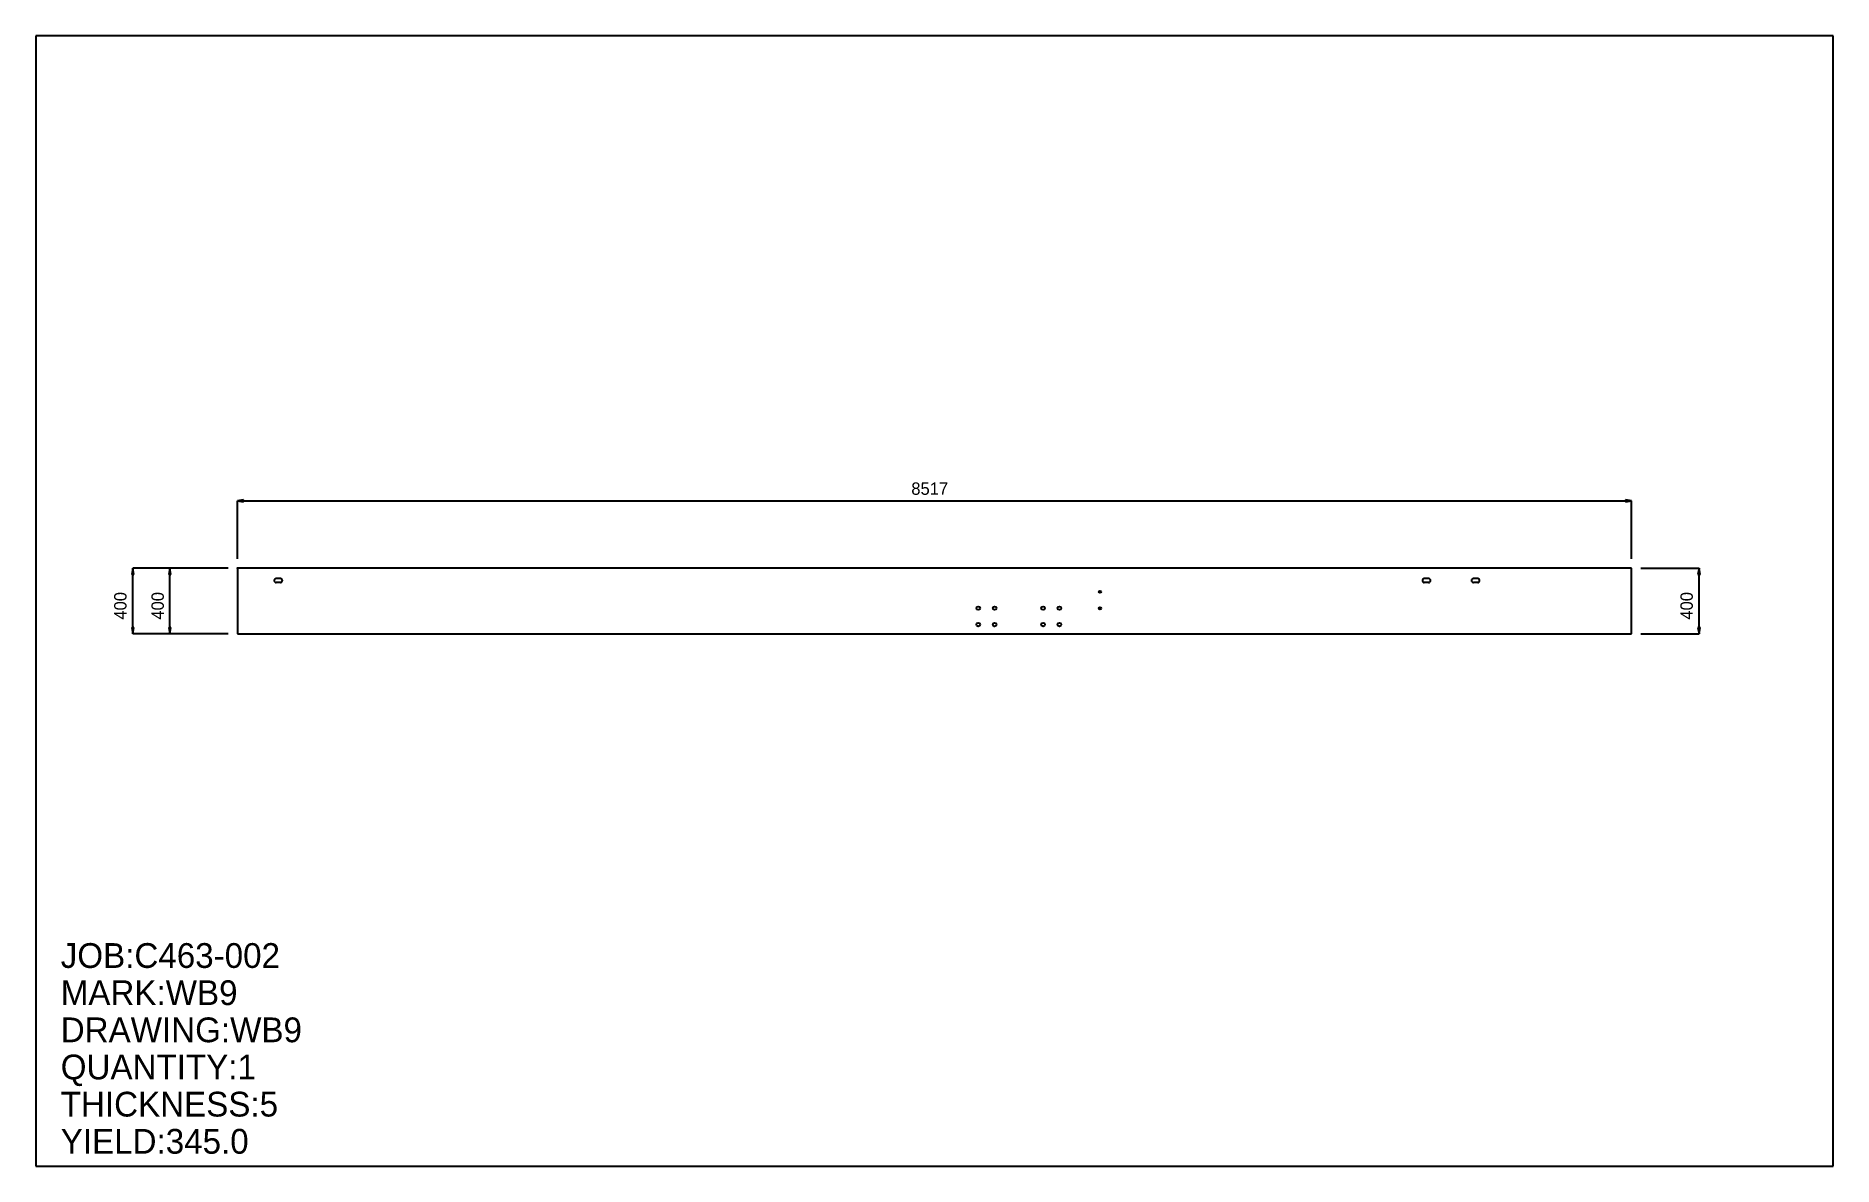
# Model space of a CAD drawing. Extents: x 0 to 10978, y 0 to 6909.
import ezdxf

# ---------------------------------------------------------------- set-up
doc = ezdxf.new("R2010")
doc.units = 0
doc.header["$LTSCALE"] = 0.125
for name, color, linetype in [('2', 7, 'CONTINUOUS'), ('3', 1, 'CONTINUOUS'), ('4', 1, 'CONTINUOUS'), ('5', 7, 'CONTINUOUS'), ('6', 4, 'CONTINUOUS')]:
    doc.layers.add(name, color=color, linetype=linetype)

# ---------------------------------------------------------------- blocks, each defined once
blk = doc.blocks.new('ARROW')
at = {"layer": '2', "linetype": 'CONTINUOUS'}
for p, q in [((0, 0), (-1, 0.166667)), ((-1, 0.166667), (-1, -0.166667)), ((-1, -0.166667), (0, 0))]:
    blk.add_line(p, q, dxfattribs=at)
blk = doc.blocks.new('PLATE')
at = {"layer": '3', "linetype": 'CONTINUOUS'}
for p, q in [((0, 0), (0, -400)), ((8517, 0), (0, 0)), ((8517, -400), (8517, 0)), ((0, -400), (8517, -400))]:
    blk.add_line(p, q, dxfattribs=at)
at = {"layer": '4', "linetype": 'CONTINUOUS'}
for p, q in [((263, -63), (237, -63)), ((263, -87), (237, -87)), ((7277, -63), (7251, -63)), ((7277, -87), (7251, -87)), ((7577, -63), (7551, -63)), ((7577, -87), (7551, -87))]:
    blk.add_line(p, q, dxfattribs=at)
for centre, radius in [((5269, -144), 7), ((4526, -244), 11), ((4626, -244), 11), ((4922, -244), 11), ((5022, -244), 11), ((5269, -244), 7), ((4526, -344), 11), ((4626, -344), 11), ((4922, -344), 11), ((5022, -344), 11)]:
    blk.add_circle(centre, radius, dxfattribs=at)
for centre, start, end in [((237, -75), 90, -90), ((263, -75), -90, 90), ((7251, -75), 90, -90), ((7277, -75), -90, 90), ((7551, -75), 90, -90), ((7577, -75), -90, 90)]:
    blk.add_arc(centre, 12, start, end, dxfattribs=at)
at = {"layer": '5', "linetype": 'CONTINUOUS'}
blk.add_line((0, 0), (0, 0), dxfattribs=at)
blk.add_line((0, 0), (0, 0), dxfattribs=at)
blk.add_circle((0, 0), 0.1, dxfattribs=at)
at = {"layer": '6', "linetype": 'CONTINUOUS'}
for p, q in [((0, 57), (0, 412)), ((0, 412), (8517, 412)), ((8517, 57), (8517, 412)), ((-57, 0), (-639, 0)), ((-639, -400), (-639, 0)), ((-57, 0), (-412, 0)), ((-412, -400), (-412, 0)), ((8574, 0), (8929, 0)), ((8929, -400), (8929, 0)), ((-57, -400), (-639, -400)), ((-57, -400), (-412, -400)), ((8574, -400), (8929, -400))]:
    blk.add_line(p, q, dxfattribs=at)
at = {"layer": '6', "xscale": 37.85548, "yscale": 37.85548, "zscale": 37.85548}
for p, rotation in [((0, 412), 180), ((-639, 0), 90), ((-412, 0), 90), ((8929, 0), 90), ((-639, -400), 270), ((-412, -400), 270), ((8929, -400), 270)]:
    blk.add_blockref('ARROW', p, dxfattribs=dict(at, rotation=rotation))
blk.add_blockref('ARROW', (8517, 412), dxfattribs=at)
at = {"layer": '5'}
blk.add_text('ZERO', height=0.015, dxfattribs=at).set_placement((0, 0))
at = {"layer": '6'}
blk.add_text('8517', height=75.7, dxfattribs=at).set_placement((4117, 449))
for p in [(-677, -314), (-449, -314), (8891, -314)]:
    blk.add_text('400', height=75.7, rotation=90, dxfattribs=at).set_placement(p)

msp = doc.modelspace()

# ---------------------------------------------------------------- linework, layer by layer
at = {"layer": '5', "linetype": 'CONTINUOUS'}
for p, q in [((10978.091, 6908.626), (0, 6908.626)), ((0, 6908.626), (0, 0)), ((10978.091, 0), (10978.091, 6908.626)), ((0, 0), (10978.091, 0))]:
    msp.add_line(p, q, dxfattribs=at)

# ---------------------------------------------------------------- block references
at = {"layer": '2'}
msp.add_blockref('PLATE', (1230.3037, 3654.313), dxfattribs=at)

# ---------------------------------------------------------------- texts
at = {"layer": '5'}
for s, p in [('JOB:C463-002', (151.42192, 1211.3754)), ('MARK:WB9', (151.42192, 984.24249)), ('DRAWING:WB9', (151.42192, 757.10962)), ('QUANTITY:1', (151.42192, 529.97675)), ('THICKNESS:5', (151.42192, 302.84384)), ('YIELD:345.0', (151.42192, 75.71096))]:
    msp.add_text(s, height=151.422, dxfattribs=at).set_placement(p)

doc.saveas('drawing.dxf')
